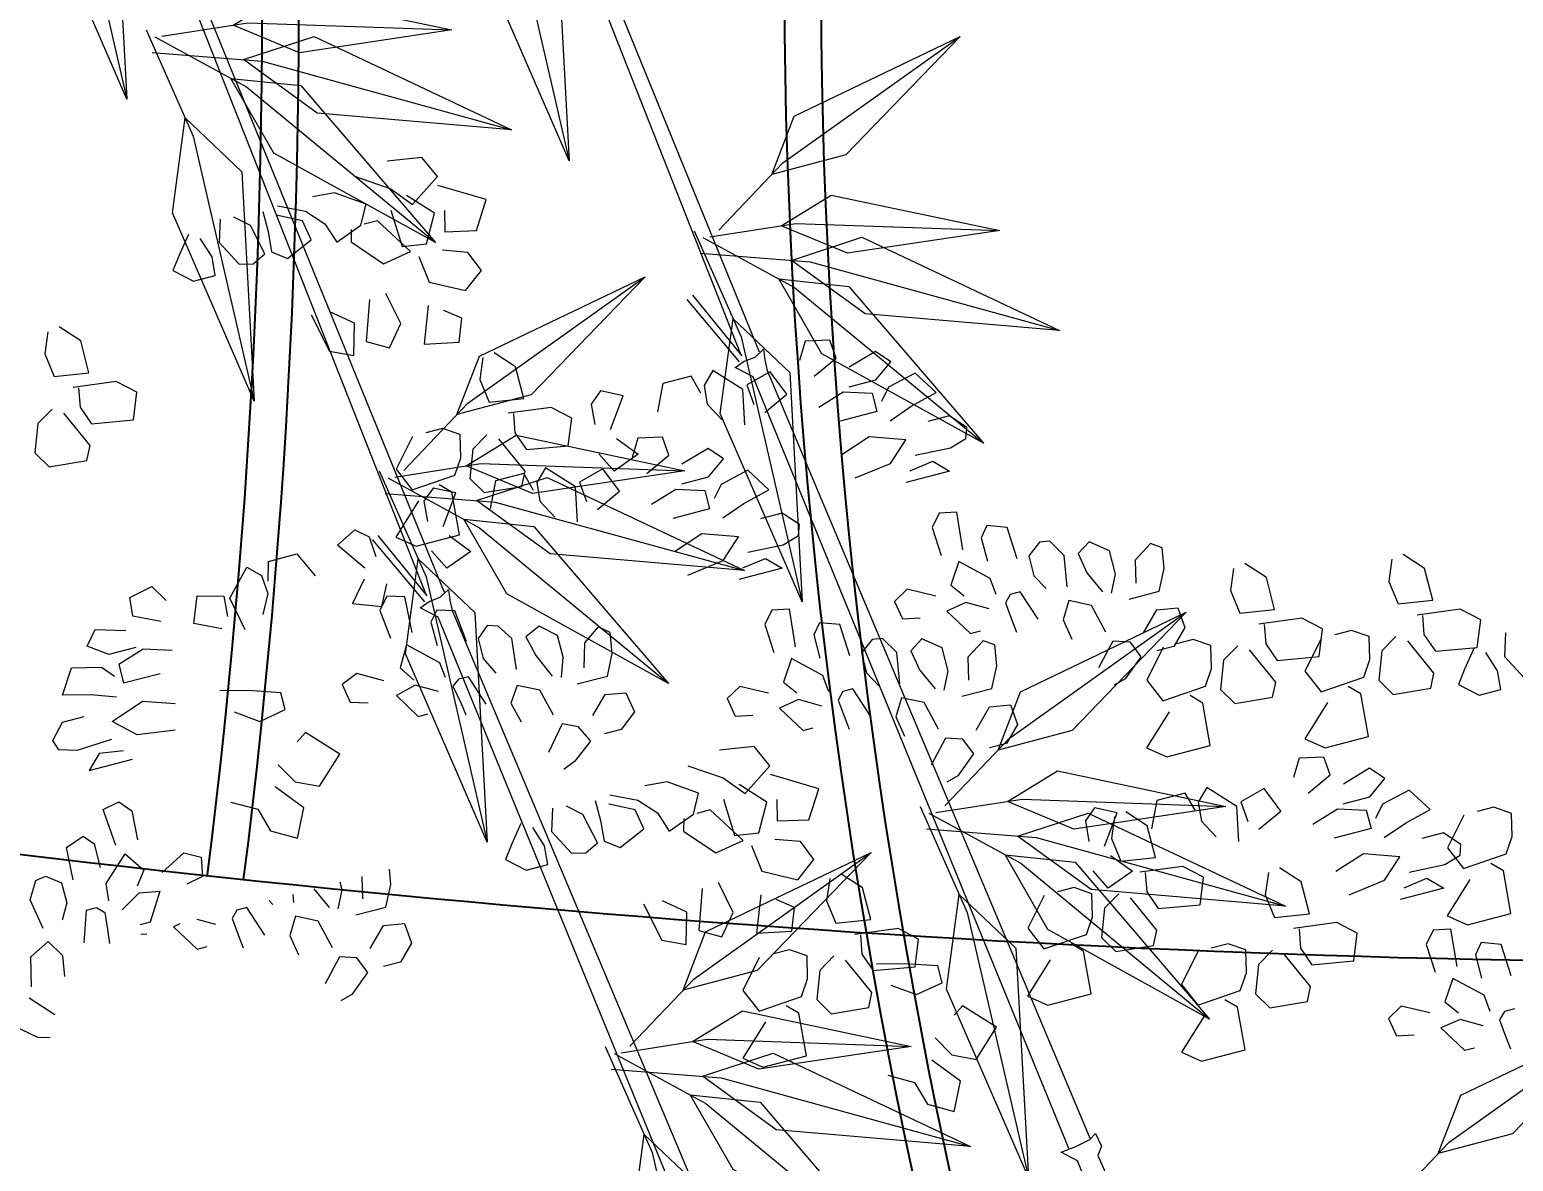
# Model space of a CAD drawing. Header units: metres. Extents: x 10 to 239, y 2 to 253.
# Drawn here: x 87.901 to 89.118, y 170.913 to 171.842 of the extents above; entities that cross this region are included whole.
import ezdxf

# ---------------------------------------------------------------- set-up
doc = ezdxf.new("R2010")
doc.units = ezdxf.units.M
doc.header["$MEASUREMENT"] = 0
doc.layers.get('Defpoints').update_dxf_attribs({"color": 9})
for name, color, linetype in [('-cotas', 252, 'Continuous'), ('1', 7, 'Continuous'), ('1gris', 254, 'Continuous'), ('1gris oscuro', 253, 'Continuous')]:
    doc.layers.add(name, color=color, linetype=linetype)
doc.layers.add('bamb', color=7, linetype='Continuous', lineweight=0, true_color=0xbdd3a6)
doc.layers.add('bloques veg', color=7, linetype='Continuous', lineweight=0, true_color=0xbbd5a5)
doc.layers.get('bamb').off()
doc.styles.get("Standard").update_dxf_attribs({"font": 'arial.ttf'})
doc.dimstyles.get("Standard").update_dxf_attribs({"dimtxt": 0.18, "dimasz": 0.18, "dimexe": 0.18, "dimexo": 0.0625, "dimgap": 0.09, "dimtad": 0, "dimtih": 1, "dimtoh": 1, "dimdec": 4, "dimzin": 0, "dimdsep": 46, "dimtxsty": 'Standard', "dimcen": 0.09, "dimadec": 0, "dimazin": 0, "dimtfac": 1, "dimtdec": 4, "dimtofl": 0, "dimtmove": 0, "dimatfit": 3, "dimfxl": 1, "dimtolj": 1, "dimtzin": 0, "dimarcsym": 0})

# ---------------------------------------------------------------- blocks, each defined once
blk = doc.blocks.new('A$C0C3707A3')
at = {"layer": 'bloques veg'}
for p, q in [((2.06742, 0.61882), (2.04484, 0.61626)), ((2.07772, 0.60645), (2.06742, 0.61882)), ((2.02429, 0.6061), (2.04732, 0.59831)), ((2.06167, 0.58819), (2.07772, 0.60645)), ((2.10958, 0.59172), (2.07808, 0.60074)), ((2.01084, 0.59552), (1.99644, 0.59282)), ((2.03141, 0.58823), (2.01084, 0.59552)), ((2.04732, 0.59831), (2.06167, 0.58819)), ((2.07593, 0.58271), (2.05775, 0.59412)), ((2.10338, 0.57145), (2.10958, 0.59172)), ((1.96417, 0.58301), (1.96766, 0.56998)), ((1.99016, 0.57718), (1.97293, 0.5807)), ((1.97365, 0.58671), (1.99196, 0.58348)), ((1.99196, 0.58348), (2.00464, 0.57524)), ((2.0281, 0.57454), (2.03141, 0.58823)), ((2.04756, 0.58441), (2.05504, 0.56082)), ((2.07082, 0.56272), (2.07593, 0.58271)), ((2.08245, 0.58445), (2.08268, 0.57056)), ((1.93645, 0.57791), (1.93589, 0.56263)), ((1.95615, 0.57388), (1.94543, 0.57915)), ((1.96572, 0.5555), (1.95615, 0.57388)), ((1.96766, 0.56998), (1.97006, 0.55667)), ((1.99582, 0.56473), (1.99016, 0.57718)), ((2.00464, 0.57524), (2.01247, 0.56338)), ((2.01247, 0.56338), (2.0281, 0.57454)), ((2.02187, 0.57171), (2.02174, 0.56353)), ((2.03895, 0.57745), (2.03027, 0.57513)), ((2.06055, 0.55764), (2.03895, 0.57745)), ((2.08268, 0.57056), (2.10338, 0.57145)), ((1.91591, 0.56775), (1.91013, 0.55457)), ((1.93141, 0.55329), (1.92358, 0.56515)), ((1.93589, 0.56263), (1.94894, 0.54868)), ((1.98049, 0.55248), (1.99582, 0.56473)), ((2.02174, 0.56353), (2.04297, 0.54944)), ((2.05504, 0.56082), (2.07082, 0.56272)), ((1.91013, 0.55457), (1.90594, 0.54414)), ((1.93353, 0.54106), (1.93141, 0.55329)), ((1.9582, 0.54884), (1.96572, 0.5555)), ((1.97006, 0.55667), (1.98049, 0.55248)), ((2.04297, 0.54944), (2.06055, 0.55764)), ((2.06605, 0.55447), (2.07288, 0.53768)), ((2.0979, 0.55718), (2.08125, 0.55854)), ((2.10681, 0.54561), (2.0979, 0.55718)), ((1.90594, 0.54414), (1.91942, 0.53728)), ((1.91942, 0.53728), (1.93353, 0.54106)), ((1.94894, 0.54868), (1.9582, 0.54884)), ((2.09641, 0.53235), (2.10681, 0.54561)), ((2.07288, 0.53768), (2.09641, 0.53235)), ((2.03409, 0.52612), (2.0321, 0.49883)), ((2.05452, 0.51066), (2.04465, 0.53012)), ((2.07231, 0.52241), (2.06974, 0.49729)), ((1.9961, 0.51595), (2.00822, 0.49243)), ((2.02426, 0.51069), (2.00833, 0.51806)), ((2.09426, 0.51433), (2.08245, 0.51931)), ((2.09261, 0.49876), (2.09426, 0.51433)), ((1.82485, 0.5038), (1.82291, 0.48932)), ((1.84621, 0.49789), (1.83216, 0.50692)), ((2.02407, 0.4897), (2.02426, 0.51069)), ((2.04716, 0.49472), (2.05452, 0.51066)), ((1.85174, 0.47726), (1.84621, 0.49789)), ((2.0321, 0.49883), (2.04716, 0.49472)), ((2.06974, 0.49729), (2.09261, 0.49876)), ((2.31773, 0.50091), (2.31413, 0.48831)), ((2.3338, 0.50173), (2.31773, 0.50091)), ((2.33808, 0.49008), (2.3338, 0.50173)), ((2.36363, 0.4946), (2.34663, 0.48423)), ((2.37355, 0.48795), (2.36363, 0.4946)), ((1.82291, 0.48932), (1.82915, 0.4747)), ((2.00822, 0.49243), (2.02407, 0.4897)), ((2.10804, 0.48893), (2.1061, 0.47445)), ((2.1294, 0.48302), (2.11535, 0.49206)), ((2.13493, 0.4624), (2.1294, 0.48302)), ((2.32384, 0.47812), (2.33808, 0.49008)), ((2.36394, 0.47607), (2.37355, 0.48795)), ((1.82915, 0.4747), (1.85174, 0.47726)), ((2.1061, 0.47445), (2.11235, 0.45984)), ((2.24371, 0.47759), (2.22525, 0.47264)), ((2.25016, 0.46652), (2.24371, 0.47759)), ((2.25782, 0.48137), (2.25225, 0.47173)), ((2.27738, 0.46916), (2.25782, 0.48137)), ((2.29517, 0.48091), (2.28005, 0.4722)), ((2.30604, 0.46637), (2.29517, 0.48091)), ((2.34657, 0.47141), (2.36394, 0.47607)), ((2.38949, 0.48058), (2.3722, 0.4713)), ((2.40333, 0.46801), (2.38949, 0.48058)), ((1.86955, 0.47157), (1.84154, 0.46755)), ((1.84509, 0.46734), (1.84612, 0.45482)), ((1.88302, 0.46471), (1.86955, 0.47157)), ((1.88087, 0.44668), (1.88302, 0.46471)), ((2.18472, 0.4676), (2.17887, 0.45905)), ((2.19949, 0.46458), (2.18472, 0.4676)), ((2.19141, 0.44263), (2.19949, 0.46458)), ((2.22525, 0.47264), (2.22202, 0.45433)), ((2.25225, 0.47173), (2.25437, 0.4595)), ((2.27885, 0.44629), (2.27738, 0.46916)), ((2.28005, 0.4722), (2.28463, 0.45947)), ((2.2918, 0.45441), (2.30604, 0.46637)), ((2.3269, 0.458), (2.34281, 0.46808)), ((2.34281, 0.46808), (2.36164, 0.4673)), ((2.36164, 0.4673), (2.36484, 0.45537)), ((2.3722, 0.4713), (2.36772, 0.46196)), ((2.38713, 0.45901), (2.40333, 0.46801)), ((1.84612, 0.45482), (1.85366, 0.44404)), ((2.11235, 0.45984), (2.13493, 0.4624)), ((2.15274, 0.4567), (2.12473, 0.45269)), ((2.16621, 0.44984), (2.15274, 0.4567)), ((2.17887, 0.45905), (2.18128, 0.44574)), ((2.25437, 0.4595), (2.26408, 0.44931)), ((2.36484, 0.45537), (2.34096, 0.44897)), ((2.37338, 0.44951), (2.38713, 0.45901)), ((1.82788, 0.45342), (1.81877, 0.444)), ((1.85281, 0.42985), (1.83555, 0.45082)), ((1.85366, 0.44404), (1.88087, 0.44668)), ((2.12828, 0.45248), (2.12931, 0.43995)), ((2.16406, 0.43182), (2.16621, 0.44984)), ((2.41203, 0.45289), (2.39792, 0.44911)), ((2.42334, 0.44545), (2.41203, 0.45289)), ((2.42291, 0.43835), (2.42334, 0.44545)), ((1.81877, 0.444), (1.81691, 0.42489)), ((2.06257, 0.4372), (2.05203, 0.41576)), ((2.08211, 0.44243), (2.07126, 0.43952)), ((2.09362, 0.43854), (2.08211, 0.44243)), ((2.09415, 0.42355), (2.09362, 0.43854)), ((2.11107, 0.43856), (2.10196, 0.42914)), ((2.136, 0.41499), (2.11875, 0.43596)), ((2.12931, 0.43995), (2.13685, 0.42918)), ((2.19533, 0.4367), (2.20967, 0.42659)), ((2.20923, 0.43694), (2.20562, 0.42434)), ((2.2253, 0.43775), (2.20923, 0.43694)), ((2.22958, 0.4261), (2.2253, 0.43775)), ((2.35993, 0.43893), (2.34214, 0.42718)), ((2.38368, 0.43715), (2.35993, 0.43893)), ((2.37385, 0.42172), (2.38368, 0.43715)), ((2.41293, 0.43219), (2.42291, 0.43835)), ((1.85079, 0.42), (1.85281, 0.42985)), ((2.10196, 0.42914), (2.1001, 0.41002)), ((2.13685, 0.42918), (2.16406, 0.43182)), ((2.19405, 0.41542), (2.18405, 0.4267)), ((2.20967, 0.42659), (2.19405, 0.41542)), ((2.21533, 0.41414), (2.22958, 0.4261)), ((2.25513, 0.43062), (2.23813, 0.42025)), ((2.26505, 0.42397), (2.25513, 0.43062)), ((2.38984, 0.42716), (2.41293, 0.43219)), ((1.81691, 0.42489), (1.82633, 0.41578)), ((1.82633, 0.41578), (1.85079, 0.42)), ((2.05203, 0.41576), (2.06261, 0.40231)), ((2.09025, 0.41204), (2.09415, 0.42355)), ((2.14931, 0.41739), (2.14375, 0.40776)), ((2.16887, 0.40518), (2.14931, 0.41739)), ((2.18667, 0.41693), (2.17155, 0.40823)), ((2.19754, 0.4024), (2.18667, 0.41693)), ((2.25544, 0.41209), (2.26505, 0.42397)), ((2.28099, 0.41661), (2.2637, 0.40732)), ((2.29483, 0.40403), (2.28099, 0.41661)), ((2.35084, 0.41206), (2.37385, 0.42172)), ((2.41237, 0.41691), (2.38414, 0.40935)), ((2.38674, 0.41703), (2.40136, 0.42327)), ((2.40136, 0.42327), (2.41237, 0.41691)), ((2.06261, 0.40231), (2.09025, 0.41204)), ((2.08853, 0.40111), (2.08027, 0.40587)), ((2.1001, 0.41002), (2.10952, 0.40091)), ((2.11675, 0.40867), (2.11352, 0.39035)), ((2.1352, 0.41361), (2.11675, 0.40867)), ((2.13398, 0.40514), (2.136, 0.41499)), ((2.14166, 0.40255), (2.1352, 0.41361)), ((2.14375, 0.40776), (2.14587, 0.39553)), ((2.17155, 0.40823), (2.17612, 0.39549)), ((2.23807, 0.40744), (2.25544, 0.41209)), ((2.2637, 0.40732), (2.25922, 0.39798)), ((2.07622, 0.40363), (2.07037, 0.39508)), ((2.09099, 0.4006), (2.07622, 0.40363)), ((2.08291, 0.37866), (2.09099, 0.4006)), ((2.09363, 0.37339), (2.08853, 0.40111)), ((2.10952, 0.40091), (2.13398, 0.40514)), ((2.17035, 0.38231), (2.16887, 0.40518)), ((2.1833, 0.39043), (2.19754, 0.4024)), ((2.2184, 0.39402), (2.23431, 0.4041)), ((2.23431, 0.4041), (2.25313, 0.40333)), ((2.25313, 0.40333), (2.25633, 0.39139)), ((2.27862, 0.39504), (2.29483, 0.40403)), ((2.06682, 0.39529), (2.05223, 0.3716)), ((2.07037, 0.39508), (2.07277, 0.38176)), ((2.14587, 0.39553), (2.15558, 0.38533)), ((2.25633, 0.39139), (2.23245, 0.38499)), ((2.26488, 0.38554), (2.27862, 0.39504)), ((2.30353, 0.38891), (2.28942, 0.38513)), ((2.31483, 0.38147), (2.30353, 0.38891)), ((2.40574, 0.38954), (2.40126, 0.3802)), ((2.41718, 0.39028), (2.40574, 0.38954)), ((2.4214, 0.36582), (2.41718, 0.39028)), ((2.31441, 0.37438), (2.31483, 0.38147)), ((2.40126, 0.3802), (2.40729, 0.36204)), ((2.43695, 0.38162), (2.43327, 0.37365)), ((2.45005, 0.38047), (2.43695, 0.38162)), ((2.45666, 0.36014), (2.45005, 0.38047)), ((2.01416, 0.36605), (2.02544, 0.37606)), ((2.02544, 0.37606), (2.03478, 0.37158)), ((2.03478, 0.37158), (2.03936, 0.35885)), ((2.05223, 0.3716), (2.06541, 0.36583)), ((2.06541, 0.36583), (2.09363, 0.37339)), ((2.08683, 0.37273), (2.10117, 0.36261)), ((2.25143, 0.37495), (2.23364, 0.36321)), ((2.27517, 0.37317), (2.25143, 0.37495)), ((2.26535, 0.35774), (2.27517, 0.37317)), ((2.28134, 0.36319), (2.30442, 0.36821)), ((2.30442, 0.36821), (2.31441, 0.37438)), ((2.43327, 0.37365), (2.43734, 0.35845)), ((2.4712, 0.37102), (2.46426, 0.36218)), ((2.478, 0.37168), (2.4712, 0.37102)), ((2.48742, 0.36257), (2.478, 0.37168)), ((2.50363, 0.37156), (2.4964, 0.36381)), ((2.51681, 0.36579), (2.50363, 0.37156)), ((2.54344, 0.3706), (2.53354, 0.3598)), ((2.55112, 0.368), (2.54344, 0.3706)), ((2.55244, 0.35439), (2.55112, 0.368)), ((1.96936, 0.35522), (1.98782, 0.36016)), ((1.98782, 0.36016), (1.99978, 0.34591)), ((2.03213, 0.35109), (2.01416, 0.36605)), ((2.08555, 0.35145), (2.07555, 0.36273)), ((2.10117, 0.36261), (2.08555, 0.35145)), ((2.24234, 0.34809), (2.26535, 0.35774)), ((2.27824, 0.35305), (2.29285, 0.35929)), ((2.29285, 0.35929), (2.30386, 0.35294)), ((2.41881, 0.35814), (2.41361, 0.34279)), ((2.43916, 0.34731), (2.41881, 0.35814)), ((2.46426, 0.36218), (2.46775, 0.34915)), ((2.4894, 0.34216), (2.48742, 0.36257)), ((2.4964, 0.36381), (2.50206, 0.35137)), ((2.52088, 0.35059), (2.51681, 0.36579)), ((2.53354, 0.3598), (2.53406, 0.34482)), ((2.61904, 0.34897), (2.60498, 0.358)), ((2.7006, 0.36152), (2.69867, 0.34704)), ((2.72196, 0.35561), (2.70791, 0.36464)), ((1.94442, 0.33108), (1.95525, 0.35143)), ((1.95525, 0.35143), (1.96489, 0.34587)), ((1.96931, 0.3424), (1.96936, 0.35522)), ((2.30386, 0.35294), (2.27564, 0.34538)), ((2.46775, 0.34915), (2.4758, 0.34084)), ((2.50206, 0.35137), (2.51235, 0.339)), ((2.51836, 0.33828), (2.52088, 0.35059)), ((2.54941, 0.33962), (2.55244, 0.35439)), ((2.59768, 0.35488), (2.59574, 0.3404)), ((2.62456, 0.32835), (2.61904, 0.34897)), ((2.72749, 0.33499), (2.72196, 0.35561)), ((1.87927, 0.33108), (1.8936, 0.3384)), ((1.8936, 0.3384), (1.90302, 0.32929)), ((1.96489, 0.34587), (1.96917, 0.33422)), ((2.0317, 0.344), (2.02434, 0.32806)), ((2.04345, 0.32621), (2.04647, 0.34098)), ((2.38531, 0.33986), (2.377, 0.33182)), ((2.40392, 0.33554), (2.38531, 0.33986)), ((2.41361, 0.34279), (2.42245, 0.33585)), ((2.44315, 0.33675), (2.43916, 0.34731)), ((2.45893, 0.33865), (2.45242, 0.3369)), ((2.47068, 0.32085), (2.45893, 0.33865)), ((2.52988, 0.33439), (2.54941, 0.33962)), ((2.59574, 0.3404), (2.60198, 0.32579)), ((2.69867, 0.34704), (2.70491, 0.33243)), ((1.88139, 0.31884), (1.87927, 0.33108)), ((1.92099, 0.31433), (1.92314, 0.33236)), ((1.92314, 0.33236), (1.94058, 0.33238)), ((1.94058, 0.33238), (1.94299, 0.31906)), ((1.95458, 0.31054), (1.94442, 0.33108)), ((1.96917, 0.33422), (1.96586, 0.32054)), ((2.04656, 0.33296), (2.04208, 0.32362)), ((2.05829, 0.33261), (2.04656, 0.33296)), ((2.06331, 0.30953), (2.05829, 0.33261)), ((2.377, 0.33182), (2.38237, 0.32046)), ((2.42362, 0.33151), (2.41117, 0.32585)), ((2.43868, 0.3274), (2.42362, 0.33151)), ((2.45242, 0.3369), (2.44924, 0.3314)), ((2.44924, 0.3314), (2.45323, 0.32083)), ((2.49064, 0.33318), (2.48704, 0.32058)), ((2.50541, 0.33016), (2.49064, 0.33318)), ((2.5147, 0.31287), (2.50541, 0.33016)), ((2.54798, 0.32761), (2.56159, 0.32892)), ((2.56159, 0.32892), (2.56616, 0.31619)), ((2.70491, 0.33243), (2.72749, 0.33499)), ((2.7453, 0.32929), (2.71729, 0.32527)), ((2.75878, 0.32243), (2.7453, 0.32929)), ((1.8997, 0.31561), (1.88139, 0.31884)), ((2.02434, 0.32806), (2.04345, 0.32621)), ((2.04208, 0.32362), (2.0492, 0.30575)), ((2.07914, 0.32424), (2.07546, 0.31628)), ((2.09087, 0.32389), (2.07914, 0.32424)), ((2.09857, 0.30385), (2.09087, 0.32389)), ((2.29724, 0.32557), (2.29276, 0.31622)), ((2.30867, 0.32631), (2.29724, 0.32557)), ((2.3129, 0.30184), (2.30867, 0.32631)), ((2.38237, 0.32046), (2.39381, 0.3212)), ((2.41117, 0.32585), (2.42668, 0.31139)), ((2.45323, 0.32083), (2.45665, 0.31244)), ((2.48704, 0.32058), (2.4927, 0.30814)), ((2.53924, 0.31247), (2.54798, 0.32761)), ((2.60198, 0.32579), (2.62456, 0.32835)), ((2.64238, 0.32265), (2.61437, 0.31864)), ((2.65585, 0.31579), (2.64238, 0.32265)), ((2.72084, 0.32506), (2.72187, 0.31254)), ((2.75663, 0.3044), (2.75878, 0.32243)), ((1.85173, 0.29927), (1.857, 0.30998)), ((1.857, 0.30998), (1.87691, 0.3095)), ((1.9393, 0.3111), (1.92099, 0.31433)), ((2.07546, 0.31628), (2.07953, 0.30108)), ((2.11202, 0.31444), (2.10617, 0.30589)), ((2.11911, 0.31401), (2.11202, 0.31444)), ((2.12824, 0.30599), (2.11911, 0.31401)), ((2.14582, 0.31419), (2.13722, 0.30723)), ((2.15792, 0.30812), (2.14582, 0.31419)), ((2.18426, 0.31402), (2.17544, 0.30351)), ((2.19223, 0.31034), (2.18426, 0.31402)), ((2.19355, 0.29673), (2.19223, 0.31034)), ((2.29276, 0.31622), (2.29879, 0.29806)), ((2.32844, 0.31764), (2.32476, 0.30968)), ((2.32476, 0.30968), (2.32883, 0.29448)), ((2.34155, 0.3165), (2.32844, 0.31764)), ((2.34816, 0.29617), (2.34155, 0.3165)), ((2.42668, 0.31139), (2.43319, 0.31314)), ((2.56616, 0.31619), (2.55901, 0.3038)), ((2.61792, 0.31842), (2.61895, 0.3059)), ((2.65513, 0.30978), (2.64459, 0.28834)), ((2.6537, 0.29776), (2.65585, 0.31579)), ((2.67467, 0.31502), (2.66382, 0.31211)), ((2.68619, 0.31112), (2.67467, 0.31502)), ((2.68671, 0.29614), (2.68619, 0.31112)), ((2.70363, 0.31114), (2.69452, 0.30172)), ((2.72187, 0.31254), (2.72941, 0.30176)), ((2.775, 0.31398), (2.77444, 0.2987)), ((2.05963, 0.30156), (2.05552, 0.2865)), ((2.08136, 0.28993), (2.05963, 0.30156)), ((2.10617, 0.30589), (2.10966, 0.29286)), ((2.13131, 0.28587), (2.12824, 0.30599)), ((2.13722, 0.30723), (2.14396, 0.29508)), ((2.1617, 0.29401), (2.15792, 0.30812)), ((2.17544, 0.30351), (2.17517, 0.28715)), ((2.3627, 0.30704), (2.35576, 0.2982)), ((2.3695, 0.3077), (2.3627, 0.30704)), ((2.37892, 0.29859), (2.3695, 0.3077)), ((2.39512, 0.30759), (2.3879, 0.29983)), ((2.3879, 0.29983), (2.39356, 0.28739)), ((2.40831, 0.30181), (2.39512, 0.30759)), ((2.41238, 0.28662), (2.40831, 0.30181)), ((2.43494, 0.30662), (2.42503, 0.29583)), ((2.44261, 0.30403), (2.43494, 0.30662)), ((2.44393, 0.29042), (2.44261, 0.30403)), ((2.51046, 0.28963), (2.5197, 0.30723)), ((2.5197, 0.30723), (2.53034, 0.30659)), ((2.53034, 0.30659), (2.53759, 0.2969)), ((2.55221, 0.30314), (2.54167, 0.2817)), ((2.55901, 0.3038), (2.54816, 0.3009)), ((2.57175, 0.30838), (2.56089, 0.30547)), ((2.58326, 0.30448), (2.57175, 0.30838)), ((2.58378, 0.2895), (2.58326, 0.30448)), ((2.60071, 0.3045), (2.5916, 0.29508)), ((2.62563, 0.28094), (2.60838, 0.30191)), ((2.61895, 0.3059), (2.62649, 0.29513)), ((2.69452, 0.30172), (2.69266, 0.28261)), ((2.72856, 0.28757), (2.71131, 0.30855)), ((2.72941, 0.30176), (2.75663, 0.3044)), ((2.75445, 0.30382), (2.74868, 0.29064)), ((2.76996, 0.28936), (2.76213, 0.30122)), ((1.866, 0.29378), (1.85173, 0.29927)), ((1.88336, 0.29843), (1.866, 0.29378)), ((1.88829, 0.29743), (1.87238, 0.28735)), ((1.90711, 0.29665), (1.88829, 0.29743)), ((2.08506, 0.28046), (2.08136, 0.28993)), ((2.10966, 0.29286), (2.11799, 0.28346)), ((2.14396, 0.29508), (2.15455, 0.28163)), ((2.16056, 0.28091), (2.1617, 0.29401)), ((2.19052, 0.28196), (2.19355, 0.29673)), ((2.3103, 0.29417), (2.30511, 0.27882)), ((2.33066, 0.28333), (2.3103, 0.29417)), ((2.35576, 0.2982), (2.35925, 0.28518)), ((2.3809, 0.27818), (2.37892, 0.29859)), ((2.42503, 0.29583), (2.42556, 0.28084)), ((2.44091, 0.27565), (2.44393, 0.29042)), ((2.53759, 0.2969), (2.52748, 0.28256)), ((2.5916, 0.29508), (2.58974, 0.27597)), ((2.62649, 0.29513), (2.6537, 0.29776)), ((2.68282, 0.28462), (2.68671, 0.29614)), ((2.74868, 0.29064), (2.74449, 0.28021)), ((2.77444, 0.2987), (2.78749, 0.28475)), ((1.83592, 0.26711), (1.84161, 0.28492)), ((1.84161, 0.28492), (1.86123, 0.28552)), ((1.86123, 0.28552), (1.86978, 0.27967)), ((1.87238, 0.28735), (1.87557, 0.27541)), ((1.87557, 0.27541), (1.89945, 0.2818)), ((2.02751, 0.28249), (2.01782, 0.27524)), ((2.04503, 0.27787), (2.02751, 0.28249)), ((2.05552, 0.2865), (2.06465, 0.27848)), ((2.10004, 0.28098), (2.09353, 0.27924)), ((2.11179, 0.26319), (2.10004, 0.28098)), ((2.17099, 0.27672), (2.19052, 0.28196)), ((2.33465, 0.27277), (2.33066, 0.28333)), ((2.35925, 0.28518), (2.36729, 0.27686)), ((2.39356, 0.28739), (2.40385, 0.27503)), ((2.40986, 0.27431), (2.41238, 0.28662)), ((2.52748, 0.28256), (2.52046, 0.27835)), ((2.54167, 0.2817), (2.55225, 0.26825)), ((2.57989, 0.27799), (2.58378, 0.2895)), ((2.62362, 0.27109), (2.62563, 0.28094)), ((2.64459, 0.28834), (2.65518, 0.27489)), ((2.65518, 0.27489), (2.68282, 0.28462)), ((2.69266, 0.28261), (2.70208, 0.2735)), ((2.72654, 0.27773), (2.72856, 0.28757)), ((2.74449, 0.28021), (2.75797, 0.27335)), ((2.77208, 0.27713), (2.76996, 0.28936)), ((1.9568, 0.27103), (1.93826, 0.27072)), ((1.97808, 0.26975), (1.9568, 0.27103)), ((2.01782, 0.27524), (2.02319, 0.26388)), ((2.06552, 0.27522), (2.05337, 0.26847)), ((2.08058, 0.27111), (2.06552, 0.27522)), ((2.09353, 0.27924), (2.09006, 0.27482)), ((2.09006, 0.27482), (2.09543, 0.26346)), ((2.13176, 0.27552), (2.12786, 0.264)), ((2.14653, 0.27249), (2.13176, 0.27552)), ((2.15552, 0.25629), (2.14653, 0.27249)), ((2.18909, 0.26994), (2.2027, 0.27126)), ((2.2027, 0.27126), (2.20836, 0.25882)), ((2.27681, 0.27589), (2.2685, 0.26784)), ((2.29542, 0.27157), (2.27681, 0.27589)), ((2.30511, 0.27882), (2.31395, 0.27188)), ((2.34392, 0.27293), (2.34074, 0.26742)), ((2.35043, 0.27467), (2.34392, 0.27293)), ((2.36218, 0.25688), (2.35043, 0.27467)), ((2.42137, 0.27041), (2.44091, 0.27565)), ((2.55225, 0.26825), (2.57989, 0.27799)), ((2.57817, 0.26705), (2.56991, 0.27182)), ((2.58974, 0.27597), (2.59916, 0.26686)), ((2.59916, 0.26686), (2.62362, 0.27109)), ((2.68109, 0.27369), (2.67283, 0.27846)), ((2.68619, 0.24597), (2.68109, 0.27369)), ((2.70208, 0.2735), (2.72654, 0.27773)), ((2.75797, 0.27335), (2.77208, 0.27713)), ((1.85445, 0.26742), (1.83592, 0.26711)), ((1.8711, 0.26606), (1.85445, 0.26742)), ((1.86837, 0.25021), (1.88804, 0.26362)), ((1.88804, 0.26362), (1.90932, 0.26234)), ((1.98099, 0.2589), (1.97808, 0.26975)), ((2.02319, 0.26388), (2.03492, 0.26353)), ((2.05337, 0.26847), (2.0675, 0.25481)), ((2.09543, 0.26346), (2.09855, 0.25615)), ((2.12786, 0.264), (2.13461, 0.25185)), ((2.18115, 0.25618), (2.18909, 0.26994)), ((2.2685, 0.26784), (2.27387, 0.25648)), ((2.31511, 0.26754), (2.30267, 0.26187)), ((2.30267, 0.26187), (2.31818, 0.24742)), ((2.33017, 0.26343), (2.31511, 0.26754)), ((2.34074, 0.26742), (2.34473, 0.25686)), ((2.38214, 0.26921), (2.37854, 0.25661)), ((2.39691, 0.26619), (2.38214, 0.26921)), ((2.4062, 0.2489), (2.39691, 0.26619)), ((2.43074, 0.24849), (2.43948, 0.26363)), ((2.43948, 0.26363), (2.45308, 0.26495)), ((2.45308, 0.26495), (2.45766, 0.25222)), ((2.55646, 0.26124), (2.54186, 0.23755)), ((2.58327, 0.23934), (2.57817, 0.26705)), ((2.65938, 0.26788), (2.64479, 0.24419)), ((1.83594, 0.24966), (1.85005, 0.25344)), ((1.94776, 0.25698), (1.96449, 0.25099)), ((1.96449, 0.25099), (1.98099, 0.2589)), ((2.0675, 0.25481), (2.07401, 0.25656)), ((2.20836, 0.25882), (2.19983, 0.24722)), ((2.27387, 0.25648), (2.2853, 0.25722)), ((2.34473, 0.25686), (2.34814, 0.24847)), ((2.37854, 0.25661), (2.3842, 0.24417)), ((2.45766, 0.25222), (2.45051, 0.23983)), ((1.82987, 0.23757), (1.83594, 0.24966)), ((1.88459, 0.24176), (1.86837, 0.25021)), ((1.90934, 0.2449), (1.88459, 0.24176)), ((1.99432, 0.24386), (1.98897, 0.23777)), ((2.01664, 0.23006), (1.99432, 0.24386)), ((2.15265, 0.23226), (2.16161, 0.25094)), ((2.16161, 0.25094), (2.17145, 0.24893)), ((2.17145, 0.24893), (2.17979, 0.23953)), ((2.19983, 0.24722), (2.18898, 0.24431)), ((2.31818, 0.24742), (2.32469, 0.24916)), ((2.40195, 0.22566), (2.4112, 0.24326)), ((2.4112, 0.24326), (2.42184, 0.24262)), ((2.42184, 0.24262), (2.42909, 0.23293)), ((2.64479, 0.24419), (2.65797, 0.23841)), ((2.65797, 0.23841), (2.68619, 0.24597)), ((1.83379, 0.23163), (1.82987, 0.23757)), ((1.86802, 0.23848), (1.84551, 0.23129)), ((2.17979, 0.23953), (2.16938, 0.22627)), ((2.28642, 0.23669), (2.26384, 0.23413)), ((2.29671, 0.22432), (2.28642, 0.23669)), ((2.42909, 0.23293), (2.41897, 0.21858)), ((2.45051, 0.23983), (2.43965, 0.23692)), ((2.54186, 0.23755), (2.55504, 0.23177)), ((2.55504, 0.23177), (2.58327, 0.23934)), ((2.65725, 0.2324), (2.64118, 0.23159)), ((2.66154, 0.22075), (2.65725, 0.2324)), ((1.84551, 0.23129), (1.83379, 0.23163)), ((1.85999, 0.22935), (1.85364, 0.21834)), ((1.85364, 0.21834), (1.88186, 0.2259)), ((1.87577, 0.23125), (1.85999, 0.22935)), ((1.97669, 0.22284), (1.98778, 0.21185)), ((2.00363, 0.20912), (2.01664, 0.23006)), ((2.16938, 0.22627), (2.16266, 0.22098)), ((2.24329, 0.22397), (2.26632, 0.21618)), ((2.28066, 0.20606), (2.29671, 0.22432)), ((2.64118, 0.23159), (2.63758, 0.21899)), ((2.68708, 0.22527), (2.67009, 0.2149)), ((2.69701, 0.21863), (2.68708, 0.22527)), ((2.22984, 0.21338), (2.21544, 0.21069)), ((2.25041, 0.2061), (2.22984, 0.21338)), ((2.26632, 0.21618), (2.28066, 0.20606)), ((2.32858, 0.20959), (2.29708, 0.2186)), ((2.41897, 0.21858), (2.41196, 0.21438)), ((2.64729, 0.20879), (2.66154, 0.22075)), ((2.6874, 0.20674), (2.69701, 0.21863)), ((1.99351, 0.19478), (1.97475, 0.20836)), ((1.98778, 0.21185), (2.00363, 0.20912)), ((2.19264, 0.20458), (2.21096, 0.20134)), ((2.24709, 0.19241), (2.25041, 0.2061)), ((2.29493, 0.20058), (2.27675, 0.21199)), ((2.32238, 0.18932), (2.32858, 0.20959)), ((2.54871, 0.20332), (2.54547, 0.185)), ((2.56716, 0.20826), (2.54871, 0.20332)), ((2.57362, 0.1972), (2.56716, 0.20826)), ((2.58127, 0.21204), (2.57571, 0.20241)), ((2.60083, 0.19983), (2.58127, 0.21204)), ((2.61862, 0.21158), (2.60351, 0.20288)), ((2.60351, 0.20288), (2.60808, 0.19014)), ((2.6295, 0.19705), (2.61862, 0.21158)), ((2.67003, 0.20209), (2.6874, 0.20674)), ((2.71294, 0.21126), (2.69565, 0.20197)), ((2.72678, 0.19868), (2.71294, 0.21126)), ((1.86279, 0.19287), (1.87306, 0.19795)), ((1.87306, 0.19795), (1.88161, 0.1921)), ((1.94602, 0.19834), (1.96355, 0.19373)), ((1.96355, 0.19373), (1.97196, 0.1797)), ((1.98948, 0.17508), (1.99351, 0.19478)), ((2.15545, 0.19578), (2.15489, 0.1805)), ((2.17514, 0.19175), (2.16442, 0.19702)), ((2.18317, 0.20088), (2.18666, 0.18785)), ((2.20916, 0.19504), (2.19193, 0.19857)), ((2.21482, 0.1826), (2.20916, 0.19504)), ((2.21096, 0.20134), (2.22364, 0.19311)), ((2.25795, 0.19532), (2.24926, 0.19299)), ((2.27954, 0.17551), (2.25795, 0.19532)), ((2.26655, 0.20228), (2.27404, 0.17869)), ((2.28982, 0.18059), (2.29493, 0.20058)), ((2.30144, 0.20232), (2.30168, 0.18842)), ((2.50818, 0.19828), (2.50232, 0.18973)), ((2.52295, 0.19525), (2.50818, 0.19828)), ((2.51487, 0.17331), (2.52295, 0.19525)), ((2.54262, 0.18691), (2.52857, 0.19594)), ((2.57571, 0.20241), (2.57782, 0.19018)), ((2.60231, 0.17696), (2.60083, 0.19983)), ((2.61525, 0.18508), (2.6295, 0.19705)), ((2.65036, 0.18867), (2.66627, 0.19875)), ((2.66627, 0.19875), (2.68509, 0.19798)), ((2.68509, 0.19798), (2.68829, 0.18604)), ((2.69565, 0.20197), (2.69118, 0.19263)), ((2.71058, 0.18969), (2.72678, 0.19868)), ((2.74865, 0.19523), (2.73811, 0.1738)), ((2.76819, 0.20047), (2.75733, 0.19756)), ((2.7797, 0.19657), (2.76819, 0.20047)), ((2.78023, 0.18159), (2.7797, 0.19657)), ((1.87136, 0.16957), (1.86279, 0.19287)), ((1.88161, 0.1921), (1.88547, 0.17335)), ((2.1349, 0.18562), (2.12913, 0.17244)), ((2.18472, 0.17337), (2.17514, 0.19175)), ((2.18666, 0.18785), (2.18906, 0.17453)), ((2.22364, 0.19311), (2.23147, 0.18125)), ((2.23147, 0.18125), (2.24709, 0.19241)), ((2.24087, 0.18958), (2.24074, 0.1814)), ((2.30168, 0.18842), (2.32238, 0.18932)), ((2.50232, 0.18973), (2.50473, 0.17641)), ((2.52126, 0.19282), (2.51932, 0.17834)), ((2.54815, 0.16628), (2.54262, 0.18691)), ((2.57782, 0.19018), (2.58754, 0.17998)), ((2.68829, 0.18604), (2.66441, 0.17964)), ((2.69684, 0.18019), (2.71058, 0.18969)), ((2.73549, 0.18356), (2.72138, 0.17978)), ((2.74679, 0.17612), (2.73549, 0.18356)), ((1.83922, 0.16794), (1.85, 0.17548)), ((1.85, 0.17548), (1.85717, 0.17042)), ((1.97196, 0.1797), (1.98948, 0.17508)), ((2.15041, 0.17116), (2.14258, 0.18302)), ((2.15489, 0.1805), (2.16793, 0.16655)), ((2.18906, 0.17453), (2.19949, 0.17035)), ((2.19949, 0.17035), (2.21482, 0.1826)), ((2.24074, 0.1814), (2.26196, 0.16731)), ((2.26196, 0.16731), (2.27954, 0.17551)), ((2.27404, 0.17869), (2.28982, 0.18059)), ((2.31689, 0.17505), (2.30024, 0.17641)), ((2.32581, 0.16348), (2.31689, 0.17505)), ((2.51932, 0.17834), (2.52556, 0.16372)), ((2.74636, 0.16903), (2.74679, 0.17612)), ((2.77633, 0.17008), (2.78023, 0.18159)), ((1.84366, 0.14703), (1.83922, 0.16794)), ((1.85717, 0.17042), (1.86124, 0.15523)), ((1.86524, 0.14466), (1.87745, 0.16422)), ((1.87745, 0.16422), (1.88962, 0.15352)), ((1.90164, 0.15209), (1.91559, 0.16514)), ((1.91559, 0.16514), (1.92681, 0.16233)), ((2.12913, 0.17244), (2.12494, 0.16201)), ((2.15252, 0.15893), (2.15041, 0.17116)), ((2.16793, 0.16655), (2.1772, 0.1667)), ((2.1772, 0.1667), (2.18472, 0.17337)), ((2.28505, 0.17233), (2.29187, 0.15555)), ((2.51878, 0.16738), (2.53313, 0.15726)), ((2.52556, 0.16372), (2.54815, 0.16628)), ((2.68339, 0.1696), (2.66559, 0.15786)), ((2.70713, 0.16782), (2.68339, 0.1696)), ((2.69731, 0.15239), (2.70713, 0.16782)), ((2.73638, 0.16286), (2.74636, 0.16903)), ((2.73811, 0.1738), (2.74869, 0.16034)), ((2.74869, 0.16034), (2.77633, 0.17008)), ((1.92681, 0.16233), (1.92784, 0.14981)), ((2.05042, 0.14542), (2.04947, 0.15524)), ((2.12494, 0.16201), (2.13841, 0.15515)), ((2.13841, 0.15515), (2.15252, 0.15893)), ((2.29187, 0.15555), (2.3154, 0.15022)), ((2.3154, 0.15022), (2.32581, 0.16348)), ((2.51751, 0.1461), (2.5075, 0.15738)), ((2.53313, 0.15726), (2.51751, 0.1461)), ((2.56596, 0.16059), (2.53795, 0.15657)), ((2.5415, 0.15636), (2.54253, 0.14384)), ((2.57943, 0.15372), (2.56596, 0.16059)), ((2.62163, 0.15689), (2.61969, 0.14241)), ((2.64299, 0.15098), (2.62894, 0.16001)), ((2.7133, 0.15784), (2.73638, 0.16286)), ((2.77461, 0.15914), (2.76635, 0.16391)), ((2.77971, 0.13143), (2.77461, 0.15914)), ((1.81581, 0.13375), (1.81941, 0.14635)), ((1.81941, 0.14635), (1.82563, 0.14918)), ((1.82563, 0.14918), (1.83606, 0.14499)), ((1.83606, 0.14499), (1.83955, 0.13197)), ((1.88962, 0.15352), (1.88543, 0.1431)), ((1.92784, 0.14981), (1.91757, 0.14473)), ((2.01887, 0.14161), (2.01751, 0.14668)), ((2.03154, 0.15044), (2.03205, 0.13584)), ((2.0474, 0.13065), (2.05042, 0.14542)), ((2.27352, 0.12853), (2.26365, 0.14799)), ((2.33611, 0.15111), (2.33417, 0.13663)), ((2.35747, 0.1452), (2.34341, 0.15423)), ((2.36299, 0.12458), (2.35747, 0.1452)), ((2.49533, 0.14631), (2.48447, 0.1434)), ((2.50684, 0.14242), (2.49533, 0.14631)), ((2.57728, 0.1357), (2.57943, 0.15372)), ((2.64852, 0.13035), (2.64299, 0.15098)), ((2.6743, 0.14274), (2.69731, 0.15239)), ((2.73582, 0.14759), (2.7076, 0.14003)), ((2.7102, 0.1477), (2.72481, 0.15395)), ((2.72481, 0.15395), (2.73582, 0.14759)), ((2.7529, 0.15333), (2.7383, 0.12964)), ((1.86706, 0.13352), (1.86524, 0.14466)), ((1.87561, 0.12767), (1.8866, 0.13875)), ((1.8866, 0.13875), (1.9002, 0.14007)), ((1.9002, 0.14007), (1.894, 0.1198)), ((1.98739, 0.13318), (1.98688, 0.13847)), ((2.00031, 0.14207), (2.01034, 0.13002)), ((2.01635, 0.1293), (2.01887, 0.14161)), ((2.24326, 0.12856), (2.22733, 0.13593)), ((2.25309, 0.14399), (2.25109, 0.1167)), ((2.29131, 0.14027), (2.28874, 0.11515)), ((2.31325, 0.13219), (2.30145, 0.13717)), ((2.33417, 0.13663), (2.34041, 0.12202)), ((2.47579, 0.14108), (2.46525, 0.11964)), ((2.50737, 0.12743), (2.50684, 0.14242)), ((2.52429, 0.14244), (2.51518, 0.13302)), ((2.54922, 0.11887), (2.53196, 0.13984)), ((2.54253, 0.14384), (2.55007, 0.13306)), ((2.55007, 0.13306), (2.57728, 0.1357)), ((2.61969, 0.14241), (2.62593, 0.12779)), ((1.8243, 0.11508), (1.81581, 0.13375)), ((1.83955, 0.13197), (1.83674, 0.12074)), ((1.85117, 0.10599), (1.85244, 0.12728)), ((1.85244, 0.12728), (1.85896, 0.12902)), ((1.85896, 0.12902), (1.86446, 0.12584)), ((1.86446, 0.12584), (1.86628, 0.1147)), ((1.95041, 0.12792), (1.94723, 0.12242)), ((1.95692, 0.12967), (1.95041, 0.12792)), ((1.96867, 0.11188), (1.95692, 0.12967)), ((1.9714, 0.13432), (1.97378, 0.13186)), ((2.02786, 0.12541), (2.0474, 0.13065)), ((2.2151, 0.13381), (2.22721, 0.1103)), ((2.24307, 0.10757), (2.24326, 0.12856)), ((2.26615, 0.11259), (2.27352, 0.12853)), ((2.31161, 0.11663), (2.31325, 0.13219)), ((2.50347, 0.11592), (2.50737, 0.12743)), ((2.51518, 0.13302), (2.51332, 0.11391)), ((2.62593, 0.12779), (2.64852, 0.13035)), ((2.7383, 0.12964), (2.75148, 0.12386)), ((2.75148, 0.12386), (2.77971, 0.13143)), ((1.894, 0.1198), (1.88749, 0.11805)), ((1.91331, 0.11876), (1.90916, 0.11687)), ((1.90916, 0.11687), (1.92467, 0.10241)), ((1.93667, 0.11842), (1.92447, 0.12175)), ((1.94723, 0.12242), (1.95122, 0.11185)), ((1.98863, 0.1242), (1.98503, 0.11161)), ((2.0034, 0.12118), (1.98863, 0.1242)), ((2.01269, 0.10389), (2.0034, 0.12118)), ((2.03723, 0.10349), (2.04597, 0.11863)), ((2.04597, 0.11863), (2.05958, 0.11995)), ((2.05958, 0.11995), (2.06415, 0.10721)), ((2.25109, 0.1167), (2.26615, 0.11259)), ((2.28874, 0.11515), (2.31161, 0.11663)), ((2.34041, 0.12202), (2.36299, 0.12458)), ((2.38081, 0.11888), (2.3528, 0.11487)), ((2.39428, 0.11202), (2.38081, 0.11888)), ((2.46525, 0.11964), (2.47583, 0.10619)), ((2.47583, 0.10619), (2.50347, 0.11592)), ((2.5472, 0.10902), (2.54922, 0.11887)), ((2.66633, 0.12466), (2.63832, 0.12064)), ((2.64187, 0.12043), (2.6429, 0.10791)), ((2.6798, 0.1178), (2.66633, 0.12466)), ((2.67765, 0.09977), (2.6798, 0.1178)), ((2.72919, 0.12022), (2.72472, 0.11088)), ((2.74063, 0.12096), (2.72919, 0.12022)), ((2.74486, 0.09649), (2.74063, 0.12096)), ((1.81643, 0.09669), (1.82771, 0.10669)), ((1.82771, 0.10669), (1.83713, 0.09758)), ((1.86628, 0.1147), (1.86753, 0.10572)), ((1.88798, 0.11197), (1.89179, 0.11222)), ((1.95122, 0.11185), (1.95464, 0.10346)), ((1.98503, 0.11161), (1.99069, 0.09916)), ((2.06415, 0.10721), (2.057, 0.09483)), ((2.22721, 0.1103), (2.24307, 0.10757)), ((2.35634, 0.11465), (2.35737, 0.10213)), ((2.39213, 0.09399), (2.39428, 0.11202)), ((2.50175, 0.10499), (2.49349, 0.10976)), ((2.51332, 0.11391), (2.52274, 0.1048)), ((2.52274, 0.1048), (2.5472, 0.10902)), ((2.5957, 0.11038), (2.58484, 0.10748)), ((2.60721, 0.10649), (2.5957, 0.11038)), ((2.60774, 0.09151), (2.60721, 0.10649)), ((2.62466, 0.10651), (2.61555, 0.09709)), ((2.6429, 0.10791), (2.65044, 0.09713)), ((2.72472, 0.11088), (2.73075, 0.09271)), ((2.7604, 0.11229), (2.75672, 0.10433)), ((2.77351, 0.11115), (2.7604, 0.11229)), ((2.78012, 0.09082), (2.77351, 0.11115)), ((1.81703, 0.07707), (1.81643, 0.09669)), ((1.83713, 0.09758), (1.83845, 0.08397)), ((1.92467, 0.10241), (1.93118, 0.10416)), ((2.00845, 0.08065), (2.01769, 0.09825)), ((2.01769, 0.09825), (2.02833, 0.09761)), ((2.02833, 0.09761), (2.03558, 0.08792)), ((2.29064, 0.09937), (2.28009, 0.07794)), ((2.31017, 0.10461), (2.29932, 0.1017)), ((2.32169, 0.10071), (2.31017, 0.10461)), ((2.32221, 0.08573), (2.32169, 0.10071)), ((2.33913, 0.10074), (2.33002, 0.09131)), ((2.36406, 0.07717), (2.34681, 0.09814)), ((2.35737, 0.10213), (2.36491, 0.09136)), ((2.48004, 0.09917), (2.46544, 0.07548)), ((2.50685, 0.07727), (2.50175, 0.10499)), ((2.57616, 0.10515), (2.56562, 0.08371)), ((2.61555, 0.09709), (2.61369, 0.07798)), ((2.64959, 0.08294), (2.63233, 0.10391)), ((2.65044, 0.09713), (2.67765, 0.09977)), ((2.75672, 0.10433), (2.76079, 0.08913)), ((2.03558, 0.08792), (2.02546, 0.07358)), ((2.057, 0.09483), (2.04615, 0.09192)), ((2.33002, 0.09131), (2.32817, 0.0722)), ((2.36491, 0.09136), (2.39213, 0.09399)), ((2.3855, 0.09595), (2.36697, 0.09563)), ((2.40679, 0.09467), (2.3855, 0.09595)), ((2.4097, 0.08381), (2.40679, 0.09467)), ((2.60384, 0.07999), (2.60774, 0.09151)), ((2.74226, 0.08882), (2.73707, 0.07347)), ((2.76261, 0.07798), (2.74226, 0.08882)), ((2.28009, 0.07794), (2.29068, 0.06448)), ((2.31832, 0.07422), (2.32221, 0.08573)), ((2.37647, 0.08189), (2.3932, 0.0759)), ((2.3932, 0.0759), (2.4097, 0.08381)), ((2.47863, 0.06971), (2.50685, 0.07727)), ((2.56562, 0.08371), (2.5762, 0.07026)), ((2.5762, 0.07026), (2.60384, 0.07999)), ((2.61369, 0.07798), (2.62311, 0.06887)), ((2.64757, 0.0731), (2.64959, 0.08294)), ((2.76661, 0.06742), (2.76261, 0.07798)), ((1.83233, 0.05906), (1.81552, 0.06969)), ((2.02546, 0.07358), (2.01845, 0.06937)), ((2.29068, 0.06448), (2.31832, 0.07422)), ((2.31659, 0.06328), (2.30834, 0.06805)), ((2.32817, 0.0722), (2.33759, 0.06309)), ((2.36205, 0.06732), (2.36406, 0.07717)), ((2.42303, 0.06877), (2.41768, 0.06269)), ((2.44535, 0.05497), (2.42303, 0.06877)), ((2.46544, 0.07548), (2.47863, 0.06971)), ((2.60212, 0.06906), (2.59386, 0.07383)), ((2.60722, 0.04134), (2.60212, 0.06906)), ((2.62311, 0.06887), (2.64757, 0.0731)), ((2.70877, 0.07054), (2.70045, 0.06249)), ((2.72738, 0.06622), (2.70877, 0.07054)), ((2.73707, 0.07347), (2.74591, 0.06653)), ((2.78239, 0.06932), (2.77587, 0.06758)), ((2.32169, 0.03557), (2.31659, 0.06328)), ((2.33759, 0.06309), (2.36205, 0.06732)), ((2.58041, 0.06324), (2.56581, 0.03956)), ((2.70045, 0.06249), (2.70582, 0.05113)), ((2.74707, 0.06219), (2.73463, 0.05653)), ((2.76213, 0.05808), (2.74707, 0.06219)), ((2.77587, 0.06758), (2.7727, 0.06207)), ((2.7727, 0.06207), (2.77669, 0.05151)), ((1.80519, 0.05179), (1.82113, 0.04443)), ((2.29489, 0.05747), (2.28029, 0.03378)), ((2.43234, 0.03404), (2.44535, 0.05497)), ((2.70582, 0.05113), (2.71726, 0.05187)), ((2.73463, 0.05653), (2.75014, 0.04207)), ((2.77669, 0.05151), (2.7801, 0.04312)), ((1.82113, 0.04443), (1.82931, 0.04429)), ((2.4054, 0.04776), (2.41648, 0.03677)), ((2.56581, 0.03956), (2.579, 0.03378)), ((2.579, 0.03378), (2.60722, 0.04134)), ((2.75014, 0.04207), (2.75665, 0.04381)), ((2.28029, 0.03378), (2.29347, 0.02801)), ((2.29347, 0.02801), (2.32169, 0.03557)), ((2.42222, 0.01969), (2.40346, 0.03328)), ((2.41648, 0.03677), (2.43234, 0.03404)), ((2.37473, 0.02326), (2.39226, 0.01865)), ((2.41819, 0), (2.42222, 0.01969)), ((2.39226, 0.01865), (2.40067, 0.00461)), ((2.40067, 0.00461), (2.41819, 0))]:
    blk.add_line(p, q, dxfattribs=at)
blk = doc.blocks.new('bamb')
at = {"layer": 'bloques veg'}
for p, q in [((-2.6591, 3.3363), (-2.6051, 3.302)), ((-2.6053, 3.2968), (-2.6622, 3.3316)), ((-2.8419, 3.0676), (-2.7879, 3.0333)), ((-2.7881, 3.0282), (-2.845, 3.063))]:
    blk.add_line(p, q, dxfattribs=at)
for points in [[(-2.6057, 3.3022), (-3.019, 3.7961), (-3.0346, 3.8003), (-3.0289, 3.8066), (-3.0243, 3.8094), (-3.0207, 3.8153), (-3.0159, 3.8091), (-3.0144, 3.8015), (-2.5927, 3.3094)], [(-2.9706, 3.6699), (-2.9064, 3.5994), (-2.7901, 3.4089), (-2.9026, 3.5342), (-2.9174, 3.6115), (-2.8593, 3.5843), (-2.7901, 3.4089)], [(-3.331, 3.6034), (-3.2668, 3.533), (-3.1505, 3.3424), (-3.263, 3.4678), (-3.2778, 3.545), (-3.2196, 3.5178), (-3.1505, 3.3424)], [(-2.6557, 3.3938), (-2.6233, 3.4628), (-2.518, 3.6071), (-2.5762, 3.4855), (-2.6288, 3.451), (-2.6265, 3.5023), (-2.518, 3.6071)], [(-2.7885, 3.0336), (-3.2018, 3.5274), (-3.2175, 3.5316), (-3.2118, 3.5379), (-3.2072, 3.5407), (-3.2036, 3.5466), (-3.1987, 3.5405), (-3.1972, 3.5328), (-2.7755, 3.0408)], [(-3.1395, 3.4005), (-3.076, 3.4332), (-2.9154, 3.4805), (-3.028, 3.4233), (-3.0868, 3.4276), (-3.0558, 3.4645), (-2.9154, 3.4805)], [(-2.6609, 3.3863), (-2.5974, 3.4191), (-2.4368, 3.4664), (-2.5494, 3.4092), (-2.6082, 3.4135), (-2.5773, 3.4503), (-2.4368, 3.4664)], [(-3.1428, 3.3852), (-3.0549, 3.407), (-2.8431, 3.4182), (-2.9987, 3.3808), (-3.0699, 3.4033), (-3.0209, 3.4396), (-2.8431, 3.4182)], [(-2.6642, 3.371), (-2.5763, 3.3928), (-2.3645, 3.4041), (-2.5201, 3.3666), (-2.5913, 3.3891), (-2.5424, 3.4254), (-2.3645, 3.4041)], [(-3.1534, 3.4012), (-3.0893, 3.3307), (-2.9729, 3.1402), (-3.0855, 3.2656), (-3.1002, 3.3428), (-3.0421, 3.3156), (-2.9729, 3.1402)], [(-3.1448, 3.3981), (-3.0604, 3.3829), (-2.873, 3.3106), (-3.022, 3.3385), (-3.0748, 3.3855), (-3.0184, 3.398), (-2.873, 3.3106)], [(-2.6748, 3.387), (-2.6107, 3.3166), (-2.4944, 3.126), (-2.6069, 3.2514), (-2.6216, 3.3286), (-2.5635, 3.3014), (-2.4944, 3.126)], [(-2.6662, 3.3839), (-2.5818, 3.3688), (-2.3944, 3.2965), (-2.5434, 3.3243), (-2.5963, 3.3714), (-2.5398, 3.3838), (-2.3944, 3.2965)], [(-2.8385, 3.1251), (-2.8061, 3.1941), (-2.7009, 3.3384), (-2.7591, 3.2169), (-2.8117, 3.1823), (-2.8093, 3.2336), (-2.7009, 3.3384)], [(-2.145, 2.7696), (-2.5908, 3.2885), (-2.6072, 3.2911), (-2.6019, 3.2984), (-2.5945, 3.3044), (-2.5901, 3.3127), (-2.5861, 3.3047), (-2.5816, 3.2972), (-2.1308, 2.7827)], [(-2.3303, 3.0042), (-2.2978, 3.0732), (-2.1926, 3.2175), (-2.2508, 3.0959), (-2.3034, 3.0614), (-2.3011, 3.1127), (-2.1926, 3.2175)], [(-2.8437, 3.1176), (-2.7802, 3.1504), (-2.6196, 3.1977), (-2.7323, 3.1405), (-2.7911, 3.1448), (-2.7601, 3.1816), (-2.6196, 3.1977)], [(-2.847, 3.1023), (-2.7592, 3.1241), (-2.5474, 3.1354), (-2.703, 3.0979), (-2.7742, 3.1204), (-2.7252, 3.1567), (-2.5474, 3.1354)], [(-2.8577, 3.1183), (-2.7935, 3.0479), (-2.6772, 2.8573), (-2.7897, 2.9827), (-2.8045, 3.0599), (-2.7464, 3.0327), (-2.6772, 2.8573)], [(-2.8491, 3.1152), (-2.7647, 3.1001), (-2.5772, 3.0278), (-2.7262, 3.0556), (-2.7791, 3.1027), (-2.7227, 3.1151), (-2.5772, 3.0278)], [(-2.3355, 2.9967), (-2.272, 3.0294), (-2.1114, 3.0767), (-2.224, 3.0195), (-2.2828, 3.0238), (-2.2518, 3.0607), (-2.1114, 3.0767)], [(-2.3279, 2.5009), (-2.7736, 3.0198), (-2.7901, 3.0224), (-2.7847, 3.0297), (-2.7774, 3.0357), (-2.7729, 3.044), (-2.7689, 3.036), (-2.7644, 3.0285), (-2.3137, 2.514)], [(-2.3387, 2.9814), (-2.2509, 3.0032), (-2.0391, 3.0144), (-2.1947, 2.977), (-2.2659, 2.9995), (-2.2169, 3.0358), (-2.0391, 3.0144)], [(-1.8829, 2.8042), (-1.8505, 2.8732), (-1.7453, 3.0175), (-1.8035, 2.896), (-1.856, 2.8614), (-1.8537, 2.9127), (-1.7453, 3.0175)], [(-2.3494, 2.9974), (-2.2853, 2.9269), (-2.1689, 2.7364), (-2.2815, 2.8618), (-2.2962, 2.939), (-2.2381, 2.9118), (-2.1689, 2.7364)], [(-2.3408, 2.9943), (-2.2564, 2.9791), (-2.069, 2.9068), (-2.218, 2.9347), (-2.2708, 2.9817), (-2.2144, 2.9942), (-2.069, 2.9068)], [(-2.5131, 2.7355), (-2.4807, 2.8045), (-2.3755, 2.9488), (-2.4337, 2.8272), (-2.4862, 2.7927), (-2.4839, 2.844), (-2.3755, 2.9488)], [(-2.5183, 2.728), (-2.4548, 2.7608), (-2.2942, 2.8081), (-2.4069, 2.7509), (-2.4657, 2.7552), (-2.4347, 2.792), (-2.2942, 2.8081)], [(-1.8453, 2.4249), (-2.135, 2.7623), (-2.1499, 2.7647), (-2.1401, 2.773), (-2.131, 2.7821), (-2.1281, 2.7882), (-2.1201, 2.7798), (-2.1205, 2.7717), (-1.823, 2.4441)], [(-2.5216, 2.7127), (-2.4338, 2.7345), (-2.222, 2.7457), (-2.3775, 2.7083), (-2.4488, 2.7308), (-2.3998, 2.7671), (-2.222, 2.7457)], [(-2.5322, 2.7287), (-2.4681, 2.6583), (-2.3518, 2.4677), (-2.4643, 2.5931), (-2.4791, 2.6703), (-2.4209, 2.6431), (-2.3518, 2.4677)], [(-2.5236, 2.7256), (-2.4393, 2.7105), (-2.2518, 2.6381), (-2.4008, 2.666), (-2.4537, 2.7131), (-2.3973, 2.7255), (-2.2518, 2.6381)]]:
    blk.add_lwpolyline(points, dxfattribs=at)
blk = doc.blocks.new('*D90')
at = {"layer": '-cotas', "color": 0, "lineweight": -2, "transparency": 16777216}
for p, q in [((35.5997, 175.5332), (35.5997, 162.1857)), ((89.3642, 175.5332), (89.3642, 162.1857)), ((35.7797, 162.3657), (58.2102, 162.3657)), ((89.1842, 162.3657), (59.8709, 162.3657))]:
    blk.add_line(p, q, dxfattribs=at)
at = {"layer": '-cotas', "color": 0, "transparency": 16777216}
for points in [[(35.7797, 162.3957), (35.7797, 162.3357), (35.5997, 162.3657)], [(89.1842, 162.3957), (89.1842, 162.3357), (89.3642, 162.3657)]]:
    blk.add_solid(points, dxfattribs=at)
at = {"layer": 'Defpoints', "color": 0, "transparency": 16777216}
for p in [(35.5997, 175.5957), (89.3642, 175.5957), (89.3642, 162.3657)]:
    blk.add_point(p, dxfattribs=at)
at = {"layer": '-cotas', "color": 0, "transparency": 16777216, "insert": (59.0405, 162.3657), "char_height": 0.3, "attachment_point": 5}
blk.add_mtext('\\A1;53.7645', dxfattribs=at)

msp = doc.modelspace()

# ---------------------------------------------------------------- linework, layer by layer
at = {"layer": '1'}
for centre, radius, start, end in [((93.21412, 171.89291), 4.6641, 145.63353, 199.21089), ((93.21412, 171.89291), 4.6941, 146.05782, 198.89819), ((59.4886, 43.1172), 130.60066, 77.2146481, 83.2715595)]:
    msp.add_arc(centre, radius, start, end, dxfattribs=at)
msp.add_rational_spline([(87.08574, 170.97074), (87.60354, 170.85897), (88.12064, 170.74406), (88.63699, 170.62602), (88.65811, 170.6198), (88.67899, 170.6134), (88.69963, 170.60683)], [0.999705432779, 0.999791316026, 0.9998895051, 1, 1, 1, 1], degree=3, knots=[0.096973321, 0.096973321, 0.096973321, 0.096973321, 0.10912678, 0.10912678, 0.10912678, 0.136317815, 0.136317815, 0.136317815, 0.136317815], dxfattribs=at)
at = {"layer": '1gris'}
msp.add_open_spline([(87.01193, 171.28474), (87.30316, 171.24547), (88.06989, 171.12907), (89.51875, 171.01485), (91.01743, 171.17542), (92.35195, 171.38427)], degree=3, knots=[0.6501316, 0.6501316, 0.6501316, 0.6501316, 1, 2, 3, 3, 3, 3], dxfattribs=at)
at = {"layer": '1gris oscuro'}
for radius, end in [(5.67287, 12.81027), (5.70287, 12.76566)]:
    msp.add_arc((82.41903, 171.86155), radius, 352.7748, end, dxfattribs=at)

# ---------------------------------------------------------------- block references
at = {"layer": 'bamb', "rotation": 341.5718814083347}
msp.add_blockref('bamb', (89.91309, 167.61795), dxfattribs=at)
at = {"layer": 'bloques veg', "color": 2, "xscale": 1.260409816243446, "yscale": 1.260409816243446, "zscale": 1.260409816243446, "rotation": 359.6145960760396}
msp.add_blockref('A$C0C3707A3', (85.61176, 170.97441), dxfattribs=at)

# ---------------------------------------------------------------- dimensions: what is measured, and where the dimension line sits
at = {"layer": '-cotas'}
dim = msp.add_linear_dim(base=(89.36416, 162.36569), p1=(35.59966, 175.59571), p2=(89.36416, 175.59571), angle=0, dimstyle='Standard', override={"dimtxt": 0.3}, dxfattribs=at)
dim.commit()
dim.dimension.update_dxf_attribs({"geometry": '*D90', "text_midpoint": (59.04055, 162.36569), "dimtype": 161})

doc.saveas('drawing.dxf')
